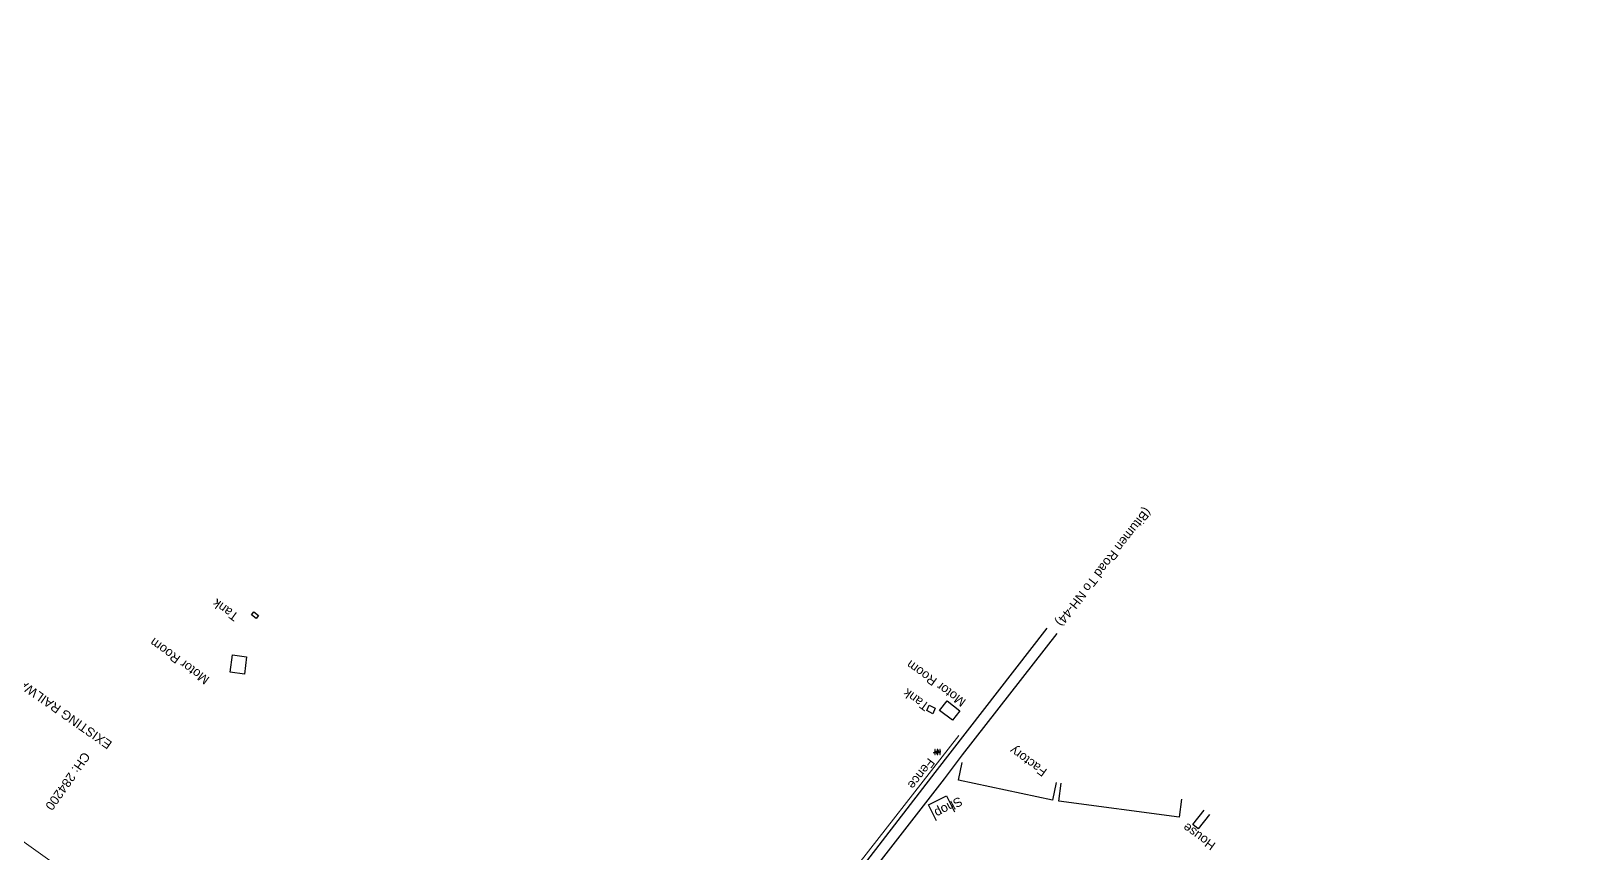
# Model space of a CAD drawing. Header units: metres. Extents: x 646303 to 662875, y 3366650 to 3378730.
# Drawn here: x 657548.7 to 657981.8, y 3370437.4 to 3370665.2 of the extents above; entities that cross this region are included whole.
import ezdxf

# ---------------------------------------------------------------- set-up
doc = ezdxf.new("R2010")
doc.units = ezdxf.units.M
doc.header["$MEASUREMENT"] = 0
doc.linetypes.add('CENTER', pattern=[50.8, 31.75, -6.35, 6.35, -6.35])
for name, color, linetype in [('COMMERCIAL_BLD_PUC', 251, 'Continuous'), ('RESIDENTIAL_BL_PUC', 251, 'Continuous'), ('Side Details', 251, 'Continuous'), ('SUB_ROAD_EDGE', 34, 'Continuous'), ('TANK', 251, 'Continuous'), ('TOPO_TEXT', 251, 'Continuous'), ('TRANSFORMER', 251, 'Continuous')]:
    doc.layers.add(name, color=color, linetype=linetype)
for name, color, linetype, lineweight in [('Existing Chainage', 7, 'Continuous', 0), ('Existing Railway Boundary', 7, 'CENTER', 0), ('FENCE', 251, 'F-LINE', 0)]:
    doc.layers.add(name, color=color, linetype=linetype, lineweight=lineweight)
doc.styles.get("Standard").update_dxf_attribs({"font": 'arial.ttf'})
doc.styles.add('Style-Arial', font='arial.ttf')
doc.linetypes.add('F-LINE', pattern='A,0.6,["X",Standard,S=0.3,R=0,X=0,Y=-0.15],0.1', length=0.7)

# ---------------------------------------------------------------- blocks, each defined once
blk = doc.blocks.new('TRF')
blk.add_hatch(color=256).paths.add_polyline_path([(0.22, -0.04), (0.38, 0.42), (-0.98, -0.29), (0.02, 0.04), (-0.18, -0.39), (0.98, 0.09)])
for p, q in [((-0.69, 0.72), (-0.69, -0.72)), ((-0.52, 0.72), (-0.69, 0.72)), ((-0.52, -0.72), (-0.52, 0.72)), ((0, 0.72), (0, -0.72)), ((0.17, 0.72), (0, 0.72)), ((0.17, -0.72), (0.17, 0.72)), ((0.7, 0.72), (0.7, -0.72)), ((0.87, 0.72), (0.7, 0.72)), ((0.87, -0.72), (0.87, 0.72)), ((-0.69, -0.72), (-0.52, -0.72)), ((0, -0.72), (0.17, -0.72)), ((0.7, -0.72), (0.87, -0.72))]:
    blk.add_line(p, q)
blk.add_lwpolyline([(0.22, -0.04), (0.38, 0.42), (-0.98, -0.29), (0.02, 0.04), (-0.18, -0.39), (0.98, 0.09)], close=True)

msp = doc.modelspace()

# ---------------------------------------------------------------- linework, layer by layer
at = {"layer": 'COMMERCIAL_BLD_PUC', "linetype": 'Continuous'}
for points in [[(657607.828, 3370486.901, 269.054), (657603.913, 3370487.439, 268.752), (657604.513, 3370492.221, 269.022), (657608.4394, 3370491.6814, 269.022)], [(657806.228, 3370476.695, 268.994), (657804.162, 3370474.109, 269.861), (657800.596, 3370476.801, 269.864), (657802.7317, 3370479.4742, 269.864)]]:
    msp.add_polyline3d(points, close=True, dxfattribs=at)
for points in [[(657832.9939, 3370456.8968, 271.077), (657831.964, 3370452.004, 271.077), (657805.8777, 3370457.4953, 270.1559), (657806.9076, 3370462.3881, 270.1559)], [(657799.7341, 3370446.1869, 269.848), (657797.508, 3370450.664, 269.848), (657802.534, 3370453.163, 270.144), (657804.7601, 3370448.6859, 270.144)], [(657867.7417, 3370452.1916, 271.017), (657867.077, 3370447.236, 271.017), (657833.699, 3370451.713, 271.623), (657834.3637, 3370456.6686, 271.623)]]:
    msp.add_polyline3d(points, dxfattribs=at)
at = {"layer": 'Existing Railway Boundary', "ltscale": 0.5, "flags": 128}
msp.add_lwpolyline([(655695.3663, 3371793.5754), (655711.513, 3371783.725), (655837.338, 3371666.516), (655896.664, 3371625.403), (655948.651, 3371583.092), (656061.421, 3371499.73), (656120.179, 3371458.709), (656118.6808, 3371456.563), (656134.1953, 3371445.8056), (656188.091, 3371409.1919), (656258.3483, 3371360.6965), (656306.8076, 3371328.3967), (656307.819, 3371318.333), (656341.8204, 3371294.614), (656352.8104, 3371286.9291), (656353.0349, 3371293.9581), (656399.4885, 3371257.2079), (656467.3874, 3371205.4259), (656519.3943, 3371165.6705), (656561.1332, 3371134.4643), (656696.879, 3371057.135), (656765.103, 3370991.786), (657190.218, 3370693.611), (657248.163, 3370651.07), (657303.369, 3370611.936), (657357.203, 3370574.315), (657469.447, 3370495.885), (657520.561, 3370458.991), (657571.453, 3370422.647), (657746.082, 3370302.773), (657804.987, 3370261.127), (657862.698, 3370218.121), (657973.403, 3370140.319), (658020.448, 3370106.576)], dxfattribs=at)
at = {"layer": 'FENCE'}
msp.add_line((657756.933, 3370407.125, 268.749), (657805.928, 3370469.908, 268.84), dxfattribs=at)
at = {"layer": 'RESIDENTIAL_BL_PUC', "linetype": 'Continuous'}
msp.add_polyline3d([(657875.4803, 3370447.9557, 269.979), (657872.366, 3370444.044, 269.979), (657870.86, 3370445.243, 271.626), (657873.9743, 3370449.1547, 271.626)], dxfattribs=at)
at = {"layer": 'SUB_ROAD_EDGE', "linetype": 'Continuous'}
for points in [[(657570.681, 3370176.502, 267.846), (657590.489, 3370200.37, 267.896), (657617.057, 3370232.253, 268.071), (657641.299, 3370261.434, 268.436), (657664.556, 3370293.978, 268.812), (657667.387, 3370298.034, 268.932), (657669.139, 3370300.654, 269.051), (657676.436, 3370312.019, 270.047), (657693.188, 3370334.966, 270.502), (657700.545, 3370343.475, 270.19), (657707.561, 3370351.565, 269.283), (657738.378, 3370383.083, 268.526), (657770.178, 3370421.695, 268.968), (657799.37, 3370459.619, 268.984), (657830.501, 3370499.679, 268.917)], [(657573.228, 3370174.377, 267.803), (657593.063, 3370198.727, 267.904), (657619.63, 3370230.697, 268.074), (657643.637, 3370260.498, 268.453), (657667.476, 3370291.837, 268.807), (657671.369, 3370295.918, 268.907), (657673.679, 3370299.508, 269.05), (657679.656, 3370309.857, 270.072), (657696.551, 3370332.556, 270.418), (657702.877, 3370341.169, 270.202), (657709.905, 3370349.342, 269.338), (657740.948, 3370381.359, 268.52), (657772.212, 3370419.64, 268.972), (657801.983, 3370457.911, 268.994), (657807.013, 3370464.561, 269.049), (657833.247, 3370498.13, 268.901)]]:
    msp.add_polyline3d(points, dxfattribs=at)
at = {"layer": 'TANK', "linetype": 'Continuous'}
for points in [[(657610.452, 3370504.215, 268.852), (657611.731, 3370503.176, 268.894), (657611.068, 3370502.298, 268.904), (657609.7886, 3370503.3373, 268.904)], [(657799.362, 3370477.423, 269.065), (657798.708, 3370475.92, 268.681), (657797.121, 3370476.842, 268.778), (657797.775, 3370478.345, 269.162)]]:
    msp.add_polyline3d(points, close=True, dxfattribs=at)

# ---------------------------------------------------------------- block references
at = {"layer": 'TRANSFORMER', "linetype": 'Continuous'}
msp.add_blockref('TRF', (657799.962, 3370465.328, 269.719), dxfattribs=at)

# ---------------------------------------------------------------- texts
at = {"layer": 'Existing Chainage', "color": 0, "linetype": 'Continuous', "lineweight": 0, "insert": (657553.4856, 3370449.6045), "char_height": 2.5, "attachment_point": 6, "rotation": 234.804092, "line_spacing_factor": 0.6, "style": 'Style-Arial'}
msp.add_mtext('CH: 284200', dxfattribs=at)
at = {"layer": 'Existing Railway Boundary', "linetype": 'Continuous', "ltscale": 5}
msp.add_text('EXISTING RAILWAY BOUNDARY', height=2.5, rotation=145, dxfattribs=at).set_placement((657571.3683, 3370467.9729))
at = {"layer": 'Side Details'}
for s, p in [('Tank', (657606.4788, 3370503.4124)), ('Motor Room', (657598.3447, 3370485.8651)), ('Motor Room', (657808.164, 3370479.6811)), ('Tank', (657797.9975, 3370478.5263)), ('Factory', (657830.6431, 3370460.3182)), ('House', (657877.384, 3370439.9041))]:
    msp.add_text(s, height=2.5, rotation=144.100313, dxfattribs=at).set_placement(p)
at = {"layer": 'TOPO_TEXT'}
for s, rotation, p in [('(Bitumen Road To NH-44)', 231.992558, (657857.6136, 3370533.3119)), ('Fence', 232.032007, (657797.5507, 3370463.8661)), ('Shop', 208.526703, (657806.1003, 3370453.0048))]:
    msp.add_text(s, height=2.5, rotation=rotation, dxfattribs=at).set_placement(p)

doc.saveas('drawing.dxf')
